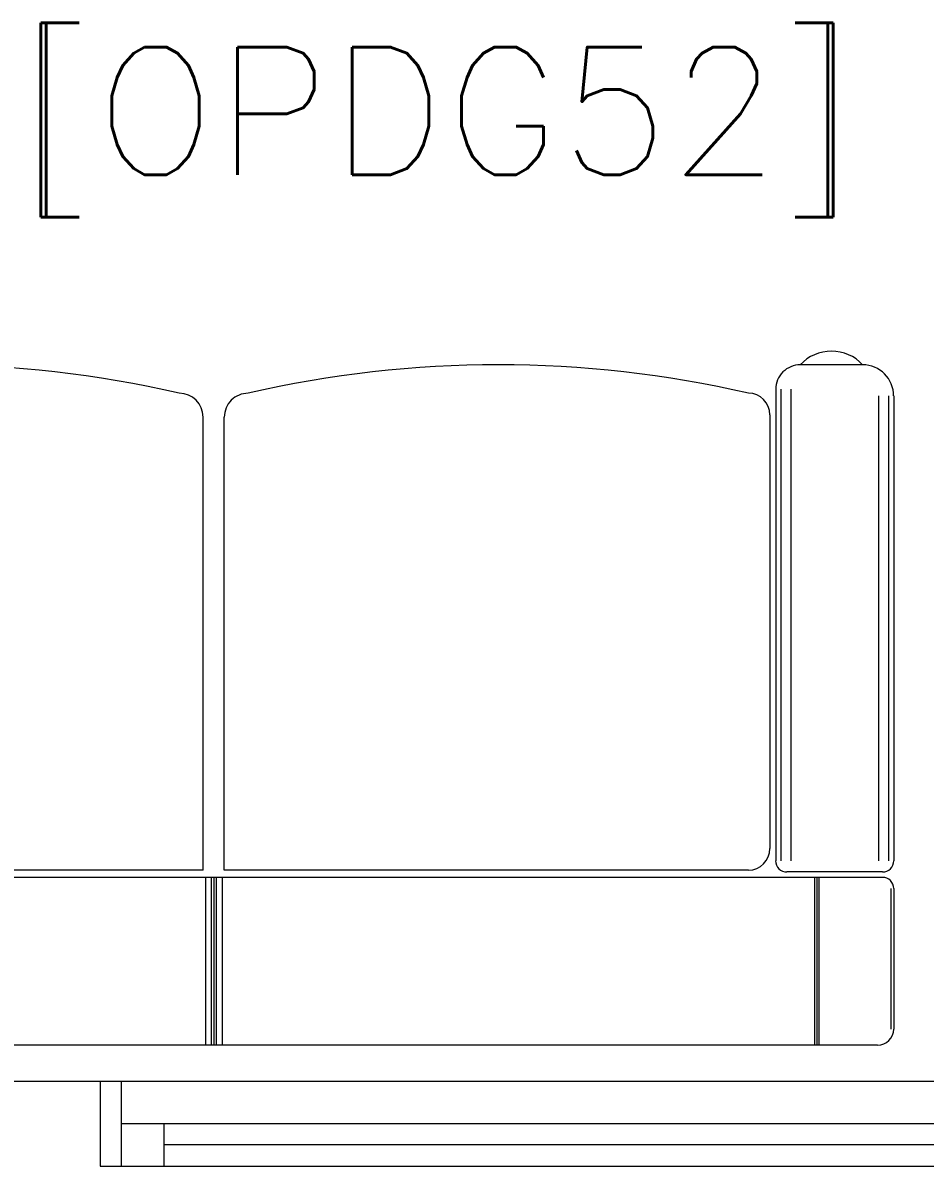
# Model space of a CAD drawing. Header units: inches. Extents: x -12418 to 472786, y -29325 to 19878.
# Drawn here: x 22772 to 23833, y -947 to 397 of the extents above; entities that cross this region are included whole.
import ezdxf

# ---------------------------------------------------------------- set-up
doc = ezdxf.new("R2010")
doc.units = ezdxf.units.IN
doc.header["$LTSCALE"] = 25
doc.header["$MEASUREMENT"] = 0
doc.linetypes.add('DASHDOT', pattern=[25.4, 12.7, -6.35, 0, -6.35])
doc.layers.get('0').update_dxf_attribs({"color": 8})
for name, color, linetype, lineweight in [('00-Ground Floor$0$72_EGR_BASE_TEXT', 252, 'Continuous', 5), ('00-Ground Floor$0$Aluminum', 251, 'Continuous', 5), ('00-Ground Floor$0$LOADING', 253, 'Continuous', 5), ('00-Ground Floor$0$Walls', 251, 'Continuous', 5), ('E-LITE-CLNG-CNDT', 6, 'DASHDOT', 35)]:
    doc.layers.add(name, color=color, linetype=linetype, lineweight=lineweight)
doc.styles.add('00-Ground Floor$0$SIMPLEX', font='SIMPLEX.shx', dxfattribs={"height": 150})

# ---------------------------------------------------------------- blocks, each defined once
blk = doc.blocks.new('00-Ground Floor$0$GF21008-P')
at = {"layer": '00-Ground Floor$0$LOADING'}
for p, q in [((-0.7709, 0), (0.7906, 0)), ((-0.7019, -0.1974), (-0.7019, 0)), ((-0.6994, -0.1974), (-0.6994, 0)), ((-0.6968, -0.1974), (-0.6968, 0)), ((0, -0.1974), (0, 0)), ((0.0069, -0.1974), (0.0069, 0)), ((0.0099, -0.1974), (0.0099, 0)), ((0.0128, -0.1974), (0.0128, 0)), ((0.0197, -0.1974), (0.0197, 0)), ((-0.79, -0.1841), (-0.79, -0.0191)), ((-0.7866, -0.1841), (-0.7866, -0.0191)), ((-0.7767, -0.1974), (0.7964, -0.1974)), ((-0.7767, -0.2037), (-0.6644, -0.2037)), ((-0.6191, -0.2059), (-0.0026, -0.2059)), ((-0.0026, -0.2059), (-0.0026, -0.7385)), ((0.0223, -0.2059), (0.0223, -0.7385)), ((0.0223, -0.2059), (0.639, -0.2059)), ((-0.79, -0.7634), (-0.79, -0.217)), ((-0.784, -0.7634), (-0.784, -0.217)), ((-0.7722, -0.7634), (-0.7722, -0.217)), ((-0.6689, -0.7712), (-0.6689, -0.217)), ((-0.6571, -0.7712), (-0.6571, -0.217)), ((-0.6512, -0.7712), (-0.6512, -0.217)), ((-0.6444, -0.7413), (-0.6444, -0.2312)), ((-0.7533, -0.8), (-0.68, -0.8))]:
    blk.add_line(p, q, dxfattribs=at)
for centre, radius, start, end in [((-0.7709, -0.0191), 0.0191, 90, 180), ((-0.7767, -0.1841), 0.0133, 180, 270), ((-0.7767, -0.217), 0.0133, 90, 180), ((-0.6644, -0.217), 0.0133, 0, 90), ((-0.6191, -0.2312), 0.0253, 90, 180), ((-0.0307, -0.7385), 0.0281, 270, 0), ((0.0504, -0.7385), 0.0281, 180, 270), ((-0.6191, -0.7413), 0.0253, 180, 270), ((-0.7533, -0.7634), 0.0366, 180, 270), ((-0.68, -0.7712), 0.0288, 270, 0), ((-0.3249, 0.51), 1.31, 257.0217, 282.9783), ((0.3447, 0.5106), 1.3106, 257.0246, 282.9754), ((-0.7167, -0.7662), 0.0499, 222.6462, 317.3538)]:
    blk.add_arc(centre, radius, start, end, dxfattribs=at)
blk = doc.blocks.new('00-Ground Floor$0$A$C37be4daf')
at = {"layer": '00-Ground Floor$0$Aluminum'}
for p, q in [((1416, 598.2), (216, 598.2)), ((241, 498.2), (241, 598.2)), ((291, 548.2), (291, 598.2)), ((1341, 548.2), (1341, 598.2)), ((1391, 498.2), (1391, 598.2)), ((291, 573.2), (1341, 573.2)), ((1391, 548.2), (241, 548.2)), ((1416, 498.2), (216, 498.2))]:
    blk.add_line(p, q, dxfattribs=at)
at = {"layer": '00-Ground Floor$0$Walls'}
for p, q in [((216, 498.2), (216, 598.2)), ((1416, 498.2), (1416, 598.2))]:
    blk.add_line(p, q, dxfattribs=at)
blk = doc.blocks.new('00-Ground Floor')
at = {"layer": '00-Ground Floor$0$Walls'}
blk.add_line((21497.9, -847.4, 0), (25427.9, -847.4, 0), dxfattribs=at)
at = {"rotation": 180}
blk.add_blockref('00-Ground Floor$0$A$C37be4daf', (24278.9, -349.2, 0), dxfattribs=at)
at = {"layer": '00-Ground Floor$0$LOADING', "xscale": 1000, "yscale": 1000, "zscale": 1000, "rotation": 179.9999999999998}
blk.add_blockref('00-Ground Floor$0$GF21008-P', (23006.5, -805.3), dxfattribs=at)
at = {"layer": '00-Ground Floor$0$72_EGR_BASE_TEXT', "insert": (23259.3, 368.2, 0), "char_height": 150, "attachment_point": 2, "style": '00-Ground Floor$0$SIMPLEX'}
blk.add_mtext('[OPDG52]', dxfattribs=at)

msp = doc.modelspace()

# ---------------------------------------------------------------- block references
at = {"layer": 'E-LITE-CLNG-CNDT'}
msp.add_blockref('00-Ground Floor', (0, 0), dxfattribs=at)

doc.saveas('drawing.dxf')
